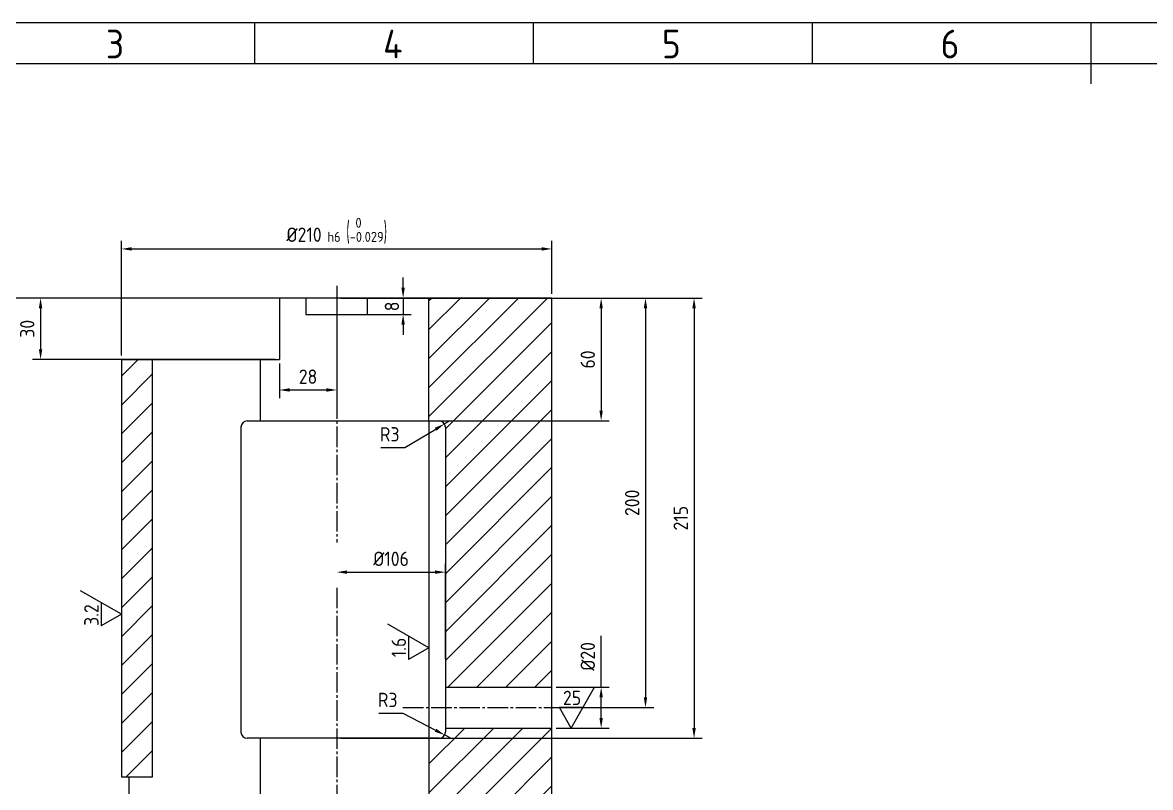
# Model space of a CAD drawing. Header units: millimetres. Extents: x 0 to 1682, y 0 to 1188.
# Drawn here: x 345 to 895, y 814 to 1188 of the extents above; entities that cross this region are included whole.
import ezdxf
from ezdxf.enums import TextEntityAlignment as Align

# ---------------------------------------------------------------- set-up
doc = ezdxf.new("R2010")
doc.units = ezdxf.units.MM
doc.linetypes.add('GEN7', pattern=[13.75, 10, -1.25, 1.25, -1.25])
doc.layers.get('0').update_dxf_attribs({"linetype": 'CONTINUOUS'})
doc.layers.get('DEFPOINTS').update_dxf_attribs({"linetype": 'CONTINUOUS'})
for name, color, linetype in [('5', 3, 'CONTINUOUS'), ('6', 2, 'CONTINUOUS'), ('7', 4, 'GEN7'), ('8', 1, 'CONTINUOUS'), ('RAHM2', 1, 'CONTINUOUS'), ('RAHM3', 2, 'CONTINUOUS')]:
    doc.layers.add(name, color=color, linetype=linetype)
doc.styles.get("Standard").update_dxf_attribs({"font": 'ISOCP.SHX', "bigfont": 'hztxt.shx'})
doc.dimstyles.new('GEN-ISO', dxfattribs={"dimscale": 2, "dimtxt": 3.5, "dimasz": 2.5, "dimexe": 2, "dimexo": 1, "dimgap": 1.5, "dimtad": 1, "dimdsep": 46, "dimtxsty": 'Standard', "dimcen": 0, "dimclrd": 256, "dimclre": 256, "dimclrt": 2, "dimadec": 0, "dimazin": 0, "dimtp": 0.1, "dimtm": 0.1, "dimtfac": 0.71, "dimtdec": 3, "dimtmove": 0, "dimatfit": 3, "dimfxl": 1, "dimtzin": 0, "dimarcsym": 0})
doc.dimstyles.new('GEN-ISO$4', dxfattribs={"dimscale": 2, "dimtxt": 3.5, "dimasz": 2.5, "dimexe": 2, "dimexo": 1, "dimgap": 1.5, "dimtad": 1, "dimtoh": 1, "dimdsep": 46, "dimtxsty": 'Standard', "dimcen": 0, "dimclrd": 256, "dimclre": 256, "dimclrt": 2, "dimadec": 0, "dimazin": 0, "dimtp": 0.1, "dimtm": 0.1, "dimtfac": 0.71, "dimtdec": 3, "dimtofl": 0, "dimtmove": 0, "dimatfit": 0, "dimfxl": 1, "dimtzin": 0, "dimarcsym": 0})

# ---------------------------------------------------------------- blocks, each defined once
blk = doc.blocks.new('NQ-A1')
for p, q in [((433, 594), (433, 579)), ((35, 584), (831, 584))]:
    blk.add_line(p, q)
at = {"layer": 'RAHM2'}
blk.add_line((25, 594), (841, 594), dxfattribs=at)
at = {"layer": 'RAHM3'}
for p, q in [((229, 594), (229, 584)), ((297, 594), (297, 584)), ((365, 594), (365, 584))]:
    blk.add_line(p, q, dxfattribs=at)
for s, p in [('3', (192.75, 585.25)), ('4', (260.38, 585.25)), ('5', (328.38, 585.25)), ('6', (396.38, 585.25))]:
    blk.add_text(s, height=7).set_placement(p)
for tag, p in [('MAX', (841, 594)), ('RU', (831, 584)), ('INSERT', (831, 10))]:
    blk.add_attdef(tag, p, '', height=3.5)
blk = doc.blocks.new('*X8')
at = {"color": 0}
for p, q in [((543.1, 995.65), (600.9, 1053.45)), ((543.1, 1009.79), (586.76, 1053.45)), ((543.1, 1023.93), (572.61, 1053.45)), ((543.1, 1038.07), (558.47, 1053.45)), ((543.1, 1052.22), (544.33, 1053.45)), ((551.1, 989.51), (603.1, 1041.51)), ((551.1, 975.36), (603.1, 1027.36)), ((551.1, 961.22), (603.1, 1013.22)), ((551.1, 947.08), (603.1, 999.08)), ((551.1, 932.94), (603.1, 984.94)), ((551.1, 918.8), (603.1, 970.8)), ((551.1, 904.65), (603.1, 956.65)), ((551.1, 890.51), (603.1, 942.51)), ((551.1, 876.37), (603.1, 928.37)), ((552.32, 863.45), (603.1, 914.23)), ((566.46, 863.45), (603.1, 900.08)), ((580.6, 863.45), (603.1, 885.94)), ((594.75, 863.45), (603.1, 871.8))]:
    blk.add_line(p, q, dxfattribs=at)
blk = doc.blocks.new('*X9')
at = {"color": 0}
for p, q in [((393.1, 1015.35), (401.19, 1023.45)), ((393.1, 1001.21), (408.1, 1016.21)), ((393.1, 987.07), (408.1, 1002.07)), ((393.1, 972.93), (408.1, 987.93)), ((393.1, 958.79), (408.1, 973.79)), ((393.1, 944.64), (408.1, 959.64)), ((393.1, 930.5), (408.1, 945.5)), ((393.1, 916.36), (408.1, 931.36)), ((393.1, 902.22), (408.1, 917.22)), ((393.1, 888.07), (408.1, 903.07)), ((393.1, 873.93), (408.1, 888.93)), ((393.1, 859.79), (408.1, 874.79)), ((393.1, 845.65), (408.1, 860.65)), ((393.1, 831.51), (408.1, 846.51)), ((395.18, 819.45), (408.1, 832.36))]:
    blk.add_line(p, q, dxfattribs=at)
blk = doc.blocks.new('*D30')
at = {"layer": '5', "lineweight": -2}
for p, q in [((393.1, 1025.45), (393.1, 1081.45)), ((603.1, 1055.45), (603.1, 1081.45)), ((398.1, 1077.45), (598.1, 1077.45))]:
    blk.add_line(p, q, dxfattribs=at)
at = {"layer": '5'}
for points in [[(398.1, 1078.28), (398.1, 1076.61), (393.1, 1077.45)], [(598.1, 1078.28), (598.1, 1076.61), (603.1, 1077.45)]]:
    blk.add_solid(points, dxfattribs=at)
at = {"layer": 'DEFPOINTS', "color": 0}
for p in [(603.1, 1077.45), (603.1, 1053.45), (393.1, 1023.45)]:
    blk.add_point(p, dxfattribs=at)
at = {"layer": '5', "color": 2, "insert": (498.1, 1086.28), "char_height": 7, "attachment_point": 5}
blk.add_mtext('%%c210{}{\\H0.7x;\\C3; h6 {\\H2x;\\W0.5;(}\\S 0^ -0.029;{\\H2x;\\W0.5;)}}', dxfattribs=at)
blk = doc.blocks.new('*D31')
at = {"layer": '5', "lineweight": -2}
for p, q in [((500.1, 1053.45), (631.1, 1053.45)), ((627.1, 1048.45), (627.1, 998.45)), ((500.1, 993.45), (631.1, 993.45))]:
    blk.add_line(p, q, dxfattribs=at)
at = {"layer": '5'}
for points in [[(626.27, 1048.45), (627.93, 1048.45), (627.1, 1053.45)], [(626.27, 998.45), (627.93, 998.45), (627.1, 993.45)]]:
    blk.add_solid(points, dxfattribs=at)
at = {"layer": 'DEFPOINTS', "color": 0}
for p in [(498.1, 1053.45), (498.1, 993.45), (627.1, 993.45)]:
    blk.add_point(p, dxfattribs=at)
at = {"layer": '5', "color": 2, "insert": (620.6, 1023.45), "char_height": 7, "attachment_point": 5, "rotation": 90}
blk.add_mtext('60', dxfattribs=at)
blk = doc.blocks.new('*D32')
at = {"layer": '5', "lineweight": -2}
for p, q in [((605.1, 1053.45), (652.74, 1053.45)), ((648.74, 1048.45), (648.74, 858.45)), ((605.1, 853.45), (652.74, 853.45))]:
    blk.add_line(p, q, dxfattribs=at)
at = {"layer": '5'}
for points in [[(647.91, 1048.45), (649.57, 1048.45), (648.74, 1053.45)], [(647.91, 858.45), (649.57, 858.45), (648.74, 853.45)]]:
    blk.add_solid(points, dxfattribs=at)
at = {"layer": 'DEFPOINTS', "color": 0}
for p in [(603.1, 1053.45), (603.1, 853.45), (648.74, 853.45)]:
    blk.add_point(p, dxfattribs=at)
at = {"layer": '5', "color": 2, "insert": (642.24, 953.45), "char_height": 7, "attachment_point": 5, "rotation": 90}
blk.add_mtext('200', dxfattribs=at)
blk = doc.blocks.new('*D33')
at = {"layer": '5', "lineweight": -2}
for p, q in [((500.1, 1053.45), (676.43, 1053.45)), ((672.43, 1048.45), (672.43, 843.45)), ((500.1, 838.45), (676.43, 838.45))]:
    blk.add_line(p, q, dxfattribs=at)
at = {"layer": '5'}
for points in [[(671.6, 1048.45), (673.26, 1048.45), (672.43, 1053.45)], [(671.6, 843.45), (673.26, 843.45), (672.43, 838.45)]]:
    blk.add_solid(points, dxfattribs=at)
at = {"layer": 'DEFPOINTS', "color": 0}
for p in [(498.1, 1053.45), (498.1, 838.45), (672.43, 838.45)]:
    blk.add_point(p, dxfattribs=at)
at = {"layer": '5', "color": 2, "insert": (665.93, 945.95), "char_height": 7, "attachment_point": 5, "rotation": 90}
blk.add_mtext('215', dxfattribs=at)
blk = doc.blocks.new('*D34')
at = {"layer": '5', "lineweight": -2}
for p, q in [((496.1, 1053.45), (349.6, 1053.45)), ((353.6, 1048.45), (353.6, 1028.45)), ((468.1, 1023.45), (349.6, 1023.45))]:
    blk.add_line(p, q, dxfattribs=at)
at = {"layer": '5'}
for points in [[(352.77, 1048.45), (354.44, 1048.45), (353.6, 1053.45)], [(352.77, 1028.45), (354.44, 1028.45), (353.6, 1023.45)]]:
    blk.add_solid(points, dxfattribs=at)
at = {"layer": 'DEFPOINTS', "color": 0}
for p in [(498.1, 1053.45), (353.6, 1023.45), (470.1, 1023.45)]:
    blk.add_point(p, dxfattribs=at)
at = {"layer": '5', "color": 2, "insert": (347.1, 1038.45), "char_height": 7, "attachment_point": 5, "rotation": 90}
blk.add_mtext('30', dxfattribs=at)
blk = doc.blocks.new('*D35')
at = {"layer": '5', "lineweight": -2}
for p, q in [((498.1, 1051.45), (498.1, 1004.56)), ((470.1, 1021.45), (470.1, 1004.56)), ((475.1, 1008.56), (493.1, 1008.56))]:
    blk.add_line(p, q, dxfattribs=at)
at = {"layer": '5'}
for points in [[(475.1, 1009.4), (475.1, 1007.73), (470.1, 1008.56)], [(493.1, 1009.4), (493.1, 1007.73), (498.1, 1008.56)]]:
    blk.add_solid(points, dxfattribs=at)
at = {"layer": 'DEFPOINTS', "color": 0}
for p in [(498.1, 1053.45), (470.1, 1023.45), (498.1, 1008.56)]:
    blk.add_point(p, dxfattribs=at)
at = {"layer": '5', "color": 2, "insert": (484.1, 1015.06), "char_height": 7, "attachment_point": 5}
blk.add_mtext('28', dxfattribs=at)
blk = doc.blocks.new('*D36')
at = {"layer": '5', "lineweight": -2}
for p, q in [((530.49, 1058.45), (530.49, 1063.45)), ((500.1, 1053.45), (534.49, 1053.45)), ((530.49, 1053.45), (530.49, 1045.45)), ((500.1, 1045.45), (534.49, 1045.45)), ((530.49, 1040.45), (530.49, 1035.45))]:
    blk.add_line(p, q, dxfattribs=at)
at = {"layer": '5'}
for points in [[(529.66, 1058.45), (531.32, 1058.45), (530.49, 1053.45)], [(529.66, 1040.45), (531.32, 1040.45), (530.49, 1045.45)]]:
    blk.add_solid(points, dxfattribs=at)
at = {"layer": 'DEFPOINTS', "color": 0}
for p in [(498.1, 1053.45), (498.1, 1045.45), (530.49, 1045.45)]:
    blk.add_point(p, dxfattribs=at)
at = {"layer": '5', "color": 2, "insert": (525.04, 1049.38), "char_height": 7, "attachment_point": 5, "rotation": 90}
blk.add_mtext('8', dxfattribs=at)
blk = doc.blocks.new('*D37')
at = {"layer": '5', "lineweight": -2}
for p, q in [((503.1, 919.6), (546.1, 919.6)), ((551.1, 877.32), (551.1, 923.6))]:
    blk.add_line(p, q, dxfattribs=at)
at = {"layer": '5'}
for points in [[(503.1, 920.44), (503.1, 918.77), (498.1, 919.6)], [(546.1, 920.44), (546.1, 918.77), (551.1, 919.6)]]:
    blk.add_solid(points, dxfattribs=at)
at = {"layer": 'DEFPOINTS', "color": 0}
for p in [(551.1, 919.6), (498.1, 877.22), (551.1, 875.32)]:
    blk.add_point(p, dxfattribs=at)
at = {"layer": '5', "color": 2, "insert": (524.6, 926.1), "char_height": 7, "attachment_point": 5}
blk.add_mtext('%%c106', dxfattribs=at)
blk = doc.blocks.new('*D43')
at = {"layer": '5', "lineweight": -2}
for p, q in [((496.1, 1053.45), (257.18, 1053.45)), ((261.18, 705.45), (261.18, 1048.45)), ((496.1, 700.45), (257.18, 700.45))]:
    blk.add_line(p, q, dxfattribs=at)
at = {"layer": '5'}
for points in [[(260.35, 1048.45), (262.01, 1048.45), (261.18, 1053.45)], [(260.35, 705.45), (262.01, 705.45), (261.18, 700.45)]]:
    blk.add_solid(points, dxfattribs=at)
at = {"layer": 'DEFPOINTS', "color": 0}
for p in [(261.18, 1053.45), (498.1, 1053.45), (498.1, 700.45)]:
    blk.add_point(p, dxfattribs=at)
at = {"layer": '5', "color": 2, "insert": (254.68, 876.95), "char_height": 7, "attachment_point": 5, "rotation": 90}
blk.add_mtext('353', dxfattribs=at)
blk = doc.blocks.new('GEFROG4')
at = {"color": 0}
for p, q in [((0, 0), (5.714286, 10)), ((0, 0), (-2.857143, 5)), ((2.857143, 5), (-2.857143, 5))]:
    blk.add_line(p, q, dxfattribs=at)
for tag, p in [('GEFROU2', (2.416099, 10.1)), ('GEFROU1', (2.45, 5.6))]:
    blk.add_attdef(tag, text='', height=3.5, dxfattribs=at).set_placement(p, align=Align.RIGHT)
at = {"color": 0, "flags": 9}
blk.add_attdef('GEFROU0', (0, 0), '', height=1, dxfattribs=at)
blk = doc.blocks.new('*D48')
at = {"layer": '5', "lineweight": -2}
for p, q in [((627.1, 863.45), (627.1, 888.45)), ((605.1, 863.45), (631.1, 863.45)), ((627.1, 848.45), (627.1, 858.45)), ((605.1, 843.45), (631.1, 843.45))]:
    blk.add_line(p, q, dxfattribs=at)
at = {"layer": '5'}
for points in [[(626.27, 858.45), (627.93, 858.45), (627.1, 863.45)], [(626.27, 848.45), (627.93, 848.45), (627.1, 843.45)]]:
    blk.add_solid(points, dxfattribs=at)
at = {"layer": 'DEFPOINTS', "color": 0}
for p in [(603.1, 863.45), (627.1, 863.45), (603.1, 843.45)]:
    blk.add_point(p, dxfattribs=at)
at = {"layer": '5', "color": 2, "insert": (620.6, 878.45), "char_height": 7, "attachment_point": 5, "rotation": 90}
blk.add_mtext('%%c20', dxfattribs=at)
blk = doc.blocks.new('*D50')
at = {"layer": '5', "lineweight": -2}
for p, q in [((518.61, 850.69), (530.3, 850.69)), ((530.3, 850.69), (546.32, 842.37)), ((553.42, 838.68), (550.76, 840.07))]:
    blk.add_line(p, q, dxfattribs=at)
at = {"layer": '5'}
blk.add_solid([(546.71, 843.11), (545.94, 841.63), (550.76, 840.07)], dxfattribs=at)
at = {"layer": 'DEFPOINTS', "color": 0}
for p in [(550.76, 840.07), (553.42, 838.68)]:
    blk.add_point(p, dxfattribs=at)
at = {"layer": '5', "color": 2, "insert": (522.95, 857.19), "char_height": 7, "attachment_point": 5}
blk.add_mtext('R3', dxfattribs=at)
blk = doc.blocks.new('*D51')
at = {"layer": '5', "lineweight": -2}
for p, q in [((553.25, 993.52), (550.68, 991.99)), ((531.26, 980.4), (546.38, 989.42)), ((519.57, 980.4), (531.26, 980.4))]:
    blk.add_line(p, q, dxfattribs=at)
at = {"layer": '5'}
blk.add_solid([(545.96, 990.14), (546.81, 988.71), (550.68, 991.99)], dxfattribs=at)
at = {"layer": 'DEFPOINTS', "color": 0}
for p in [(550.68, 991.99), (553.25, 993.52)]:
    blk.add_point(p, dxfattribs=at)
at = {"layer": '5', "color": 2, "insert": (523.92, 986.9), "char_height": 7, "attachment_point": 5}
blk.add_mtext('R3', dxfattribs=at)
blk = doc.blocks.new('*X103')
at = {"color": 0}
for p, q in [((543.1, 783.52), (603.03, 843.45)), ((543.1, 797.66), (588.89, 843.45)), ((543.1, 811.8), (574.75, 843.45)), ((543.1, 825.94), (560.6, 843.45)), ((547.17, 773.45), (603.1, 829.37)), ((560.32, 772.45), (603.1, 815.23)), ((574.46, 772.45), (605.52, 803.51)), ((588.6, 772.45), (619.6, 803.45)), ((602.74, 772.45), (633.74, 803.45)), ((660.02, 801.44), (662.03, 803.45)), ((623.63, 779.19), (646.18, 801.75)), ((660.02, 787.3), (673.1, 800.38)), ((632.03, 773.45), (646.18, 787.6)), ((660.31, 773.45), (673.1, 786.24)), ((646.91, 774.19), (650.61, 777.89)), ((617.88, 773.45), (619.39, 774.95))]:
    blk.add_line(p, q, dxfattribs=at)

msp = doc.modelspace()

# ---------------------------------------------------------------- linework, layer by layer
for p, q in [((603.0999, 1053.4475), (470.0999, 1053.4475)), ((470.0999, 1053.4475), (470.0999, 1023.4475)), ((483.0999, 1053.4475), (483.0999, 1045.4475)), ((513.0999, 1045.4475), (513.0999, 1053.4475)), ((543.0999, 993.4475), (543.0999, 1053.4475)), ((603.0999, 806.4475), (603.0999, 1053.4475)), ((483.0999, 1045.4475), (513.0999, 1045.4475)), ((393.0999, 1023.4475), (393.0999, 819.4475)), ((393.0999, 1023.4475), (470.0999, 1023.4475)), ((408.0999, 1023.4475), (408.0999, 819.4475)), ((460.6833, 1023.4475), (460.6833, 993.4475)), ((454.3666, 993.4475), (548.0999, 993.4475)), ((451.3666, 990.4475), (451.3666, 841.4475)), ((551.0999, 990.4475), (551.0999, 841.4475)), ((551.0999, 863.4475), (603.0999, 863.4475)), ((551.0999, 843.4475), (603.0999, 843.4475)), ((548.0999, 838.4475), (454.3666, 838.4475)), ((460.6833, 838.4475), (460.6833, 803.4475)), ((543.0999, 838.4475), (543.0999, 773.4475)), ((408.0999, 819.4475), (393.0999, 819.4475)), ((396.6307, 819.4475), (396.6307, 806.4475))]:
    msp.add_line(p, q)
for centre, start, end in [((454.3666, 990.4475), 90, 180), ((548.0999, 990.4475), 360, 90), ((454.3666, 841.4475), 180, 270), ((548.0999, 841.4475), 270, 360)]:
    msp.add_arc(centre, 3, start, end)
at = {"layer": '5'}
msp.add_line((543.0999, 993.4475), (543.0999, 838.4475), dxfattribs=at)
at = {"layer": '7'}
for p, q in [((498.0999, 1059.4475), (498.0999, 934.1461)), ((498.0999, 912.0057), (498.0999, 694.4475)), ((530.4277, 853.4475), (617.812, 853.4475))]:
    msp.add_line(p, q, dxfattribs=at)

# ---------------------------------------------------------------- block references
at = {"xscale": 2, "yscale": 2, "zscale": 2}
msp.add_blockref('NQ-A1', (0, 0), dxfattribs=at)
at = {"layer": '6', "linetype": 'Continuous', "xscale": 2, "yscale": 2, "zscale": 2}
for p, rotation, values in [((393.0999, 899.0147), 90.00000000000345, {'GEFROU1': '3.2'}), ((543.0886, 882.6842), 90, {'GEFROU1': '1.6'})]:
    msp.add_blockref('GEFROG4', p, dxfattribs=dict(at, rotation=rotation)).add_auto_attribs(values)
msp.add_blockref('GEFROG4', (612.4376, 843.4854), dxfattribs=at).add_auto_attribs({'GEFROU1': '25'})
at = {"layer": '8'}
for name in ['*X8', '*X9', '*X103']:
    msp.add_blockref(name, (0, 0), dxfattribs=at)

# ---------------------------------------------------------------- dimensions: what is measured, and where the dimension line sits
at = {"layer": '5'}
for base, p1, p2, text, override, picture, middle in [((603.0999, 1077.4475), (393.0999, 1023.4475), (603.0999, 1053.4475), '%%c<>{}{\\H0.7x;\\C3; h6 {\\H2x;\\W0.5;(}\\S 0^ -0.029;{\\H2x;\\W0.5;)}}', {"dimtp": 0, "dimtm": 0.029}, '*D30', (498.0999, 1086.2846)), ((551.0999, 919.6037), (498.0999, 877.2208), (551.0999, 875.323), '%%c<>', {"dimlfac": 2, "dimblk1": 'NONE', "dimsah": 1, "dimse1": 1}, '*D37', (524.5999, 926.1037))]:
    dim = msp.add_linear_dim(base=base, p1=p1, p2=p2, text=text, dimstyle='GEN-ISO', override=override, dxfattribs=at)
    dim.commit()
    dim.dimension.update_dxf_attribs({"geometry": picture, "text_midpoint": middle})
dim = msp.add_linear_dim(base=(530.4885, 1045.4475), p1=(498.0999, 1053.4475), p2=(498.0999, 1045.4475), angle=90, dimstyle='GEN-ISO', override={"dimtmove": 2}, dxfattribs=at)
dim.commit()
dim.dimension.update_dxf_attribs({"geometry": '*D36', "text_midpoint": (525.0423, 1049.3768), "dimtype": 160})
for base, p1, p2, override, picture, middle in [((261.1811, 1053.4475), (498.0999, 700.4475), (498.0999, 1053.4475), {"dimtp": 0.2, "dimtm": 0.2, "dimtdec": 1}, '*D43', (254.6811, 876.9475)), ((353.6049, 1023.4475), (498.0999, 1053.4475), (470.0999, 1023.4475), {"dimtp": 0, "dimtm": 0.016}, '*D34', (347.1049, 1038.4475)), ((627.0999, 993.4475), (498.0999, 1053.4475), (498.0999, 993.4475), {"dimtp": 0, "dimtm": 0.019}, '*D31', (620.5999, 1023.4475)), ((672.4294, 838.4475), (498.0999, 1053.4475), (498.0999, 838.4475), {"dimtp": 0, "dimtm": 0.029}, '*D33', (665.9287, 945.9475))]:
    dim = msp.add_linear_dim(base=base, p1=p1, p2=p2, angle=90, dimstyle='GEN-ISO', override=override, dxfattribs=at)
    dim.commit()
    dim.dimension.update_dxf_attribs({"geometry": picture, "text_midpoint": middle})
dim = msp.add_linear_dim(base=(498.0999, 1008.5621), p1=(470.0999, 1023.4475), p2=(498.0999, 1053.4475), dimstyle='GEN-ISO', override={"dimtp": 0, "dimtm": 0.013}, dxfattribs=at)
dim.commit()
dim.dimension.update_dxf_attribs({"geometry": '*D35', "text_midpoint": (484.0999, 1015.0628)})
dim = msp.add_aligned_dim(p1=(603.0999, 1053.4475), p2=(603.0999, 853.4475), distance=45.6398, dimstyle='GEN-ISO', override={"dimtp": 0, "dimtm": 0.029}, dxfattribs=at)
dim.commit()
dim.dimension.update_dxf_attribs({"geometry": '*D32', "text_midpoint": (642.239, 953.4475)})
for center, mpoint, picture, middle in [((553.2518, 993.5229), (550.6758, 991.9852), '*D51', (523.9172, 980.3964)), ((553.425, 838.6828), (550.7624, 840.0652), '*D50', (522.9543, 850.6894))]:
    dim = msp.add_radius_dim(center=center, mpoint=mpoint, text='R<>', dimstyle='GEN-ISO$4', override={"dimpost": '<>', "dimtofl": 1, "dimatfit": 3}, dxfattribs=at)
    dim.commit()
    dim.dimension.update_dxf_attribs({"geometry": picture, "text_midpoint": middle, "dimtype": 164})
dim = msp.add_linear_dim(base=(627.0999, 863.4475), p1=(603.0999, 843.4475), p2=(603.0999, 863.4475), angle=90, text='%%c<>', dimstyle='GEN-ISO', dxfattribs=at)
dim.commit()
dim.dimension.update_dxf_attribs({"geometry": '*D48', "text_midpoint": (620.5992, 878.4503)})

doc.saveas('drawing.dxf')
